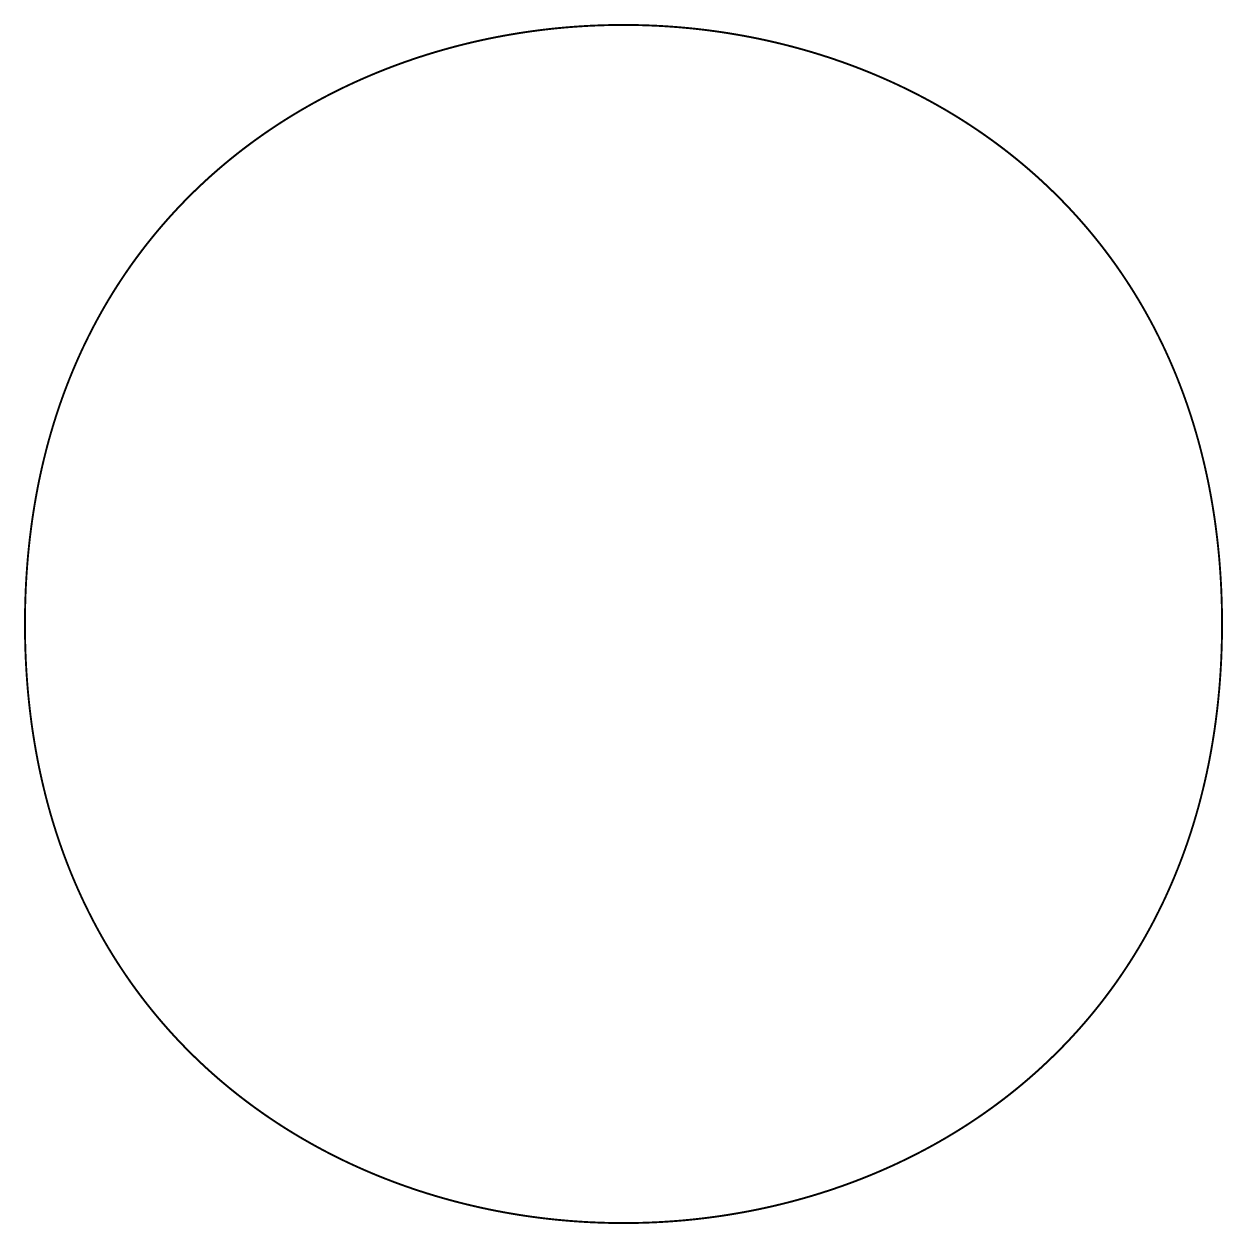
# Model space of a CAD drawing. Extents: x 0.05 to 6.35, y 0.05 to 6.35.
import ezdxf

# ---------------------------------------------------------------- set-up
doc = ezdxf.new("R2010")
doc.units = 0
doc.header["$LTSCALE"] = 0.166667
doc.layers.add('FOREGROUND', color=7, linetype='CONTINUOUS')

msp = doc.modelspace()

# ---------------------------------------------------------------- linework, layer by layer
at = {"layer": 'FOREGROUND', "linetype": 'CONTINUOUS', "const_width": 0.01}
msp.add_lwpolyline([(6.346667, 3.2), (6.346455, 3.238887), (6.345884, 3.277532), (6.344957, 3.315936), (6.343674, 3.354098), (6.342039, 3.392018), (6.340053, 3.429698), (6.33772, 3.467135), (6.33504, 3.504331), (6.332017, 3.541286), (6.328653, 3.577999), (6.324949, 3.61447), (6.320909, 3.6507), (6.316533, 3.686689), (6.311826, 3.722436), (6.306788, 3.757941), (6.301422, 3.793205), (6.295731, 3.828228), (6.289716, 3.863009), (6.28338, 3.897548), (6.276725, 3.931846), (6.269753, 3.965902), (6.262466, 3.999717), (6.254868, 4.033291), (6.246959, 4.066623), (6.238743, 4.099713), (6.230221, 4.132562), (6.221395, 4.165169), (6.212269, 4.197535), (6.202843, 4.229659), (6.193121, 4.261542), (6.183105, 4.293183), (6.172797, 4.324582), (6.162198, 4.355741), (6.151312, 4.386657), (6.140141, 4.417332), (6.128686, 4.447766), (6.116951, 4.477958), (6.104937, 4.507909), (6.092646, 4.537618), (6.080081, 4.567085), (6.067244, 4.596311), (6.054137, 4.625296), (6.040763, 4.654039), (6.027124, 4.68254), (6.013221, 4.7108), (5.999058, 4.738818), (5.984636, 4.766595), (5.969958, 4.794131), (5.955026, 4.821425), (5.939842, 4.848477), (5.924408, 4.875288), (5.908727, 4.901857), (5.892801, 4.928185), (5.876632, 4.954271), (5.860223, 4.980116), (5.843574, 5.005719), (5.82669, 5.03108), (5.809572, 5.056201), (5.792222, 5.081079), (5.774643, 5.105716), (5.756836, 5.130112), (5.738805, 5.154266), (5.720551, 5.178179), (5.702076, 5.20185), (5.683383, 5.225279), (5.664474, 5.248467), (5.645351, 5.271414), (5.626017, 5.294118), (5.606473, 5.316582), (5.586722, 5.338804), (5.566767, 5.360784), (5.546608, 5.382523), (5.52625, 5.40402), (5.505693, 5.425276), (5.484941, 5.44629), (5.463995, 5.467063), (5.442857, 5.487594), (5.42153, 5.507884), (5.400017, 5.527932), (5.378318, 5.547739), (5.356438, 5.567304), (5.334377, 5.586628), (5.312138, 5.60571), (5.289723, 5.62455), (5.267135, 5.643149), (5.244375, 5.661507), (5.221447, 5.679623), (5.198352, 5.697497), (5.175092, 5.71513), (5.15167, 5.732522), (5.128088, 5.749671), (5.104348, 5.76658), (5.080452, 5.783247), (5.056404, 5.799672), (5.032204, 5.815856), (5.007855, 5.831798), (4.983359, 5.847499), (4.958719, 5.862958), (4.933937, 5.878176), (4.909015, 5.893152), (4.883956, 5.907886), (4.858761, 5.92238), (4.833432, 5.936631), (4.807973, 5.950641), (4.782385, 5.96441), (4.756671, 5.977937), (4.730832, 5.991222), (4.704872, 6.004266), (4.678791, 6.017069), (4.652593, 6.029629), (4.62628, 6.041949), (4.599854, 6.054027), (4.573316, 6.065863), (4.546671, 6.077458), (4.519919, 6.088811), (4.493062, 6.099923), (4.466104, 6.110793), (4.439047, 6.121422), (4.411892, 6.131809), (4.384642, 6.141954), (4.357298, 6.151858), (4.329865, 6.161521), (4.302343, 6.170942), (4.274734, 6.180122), (4.247042, 6.18906), (4.219268, 6.197756), (4.191414, 6.206211), (4.163484, 6.214424), (4.135478, 6.222396), (4.107399, 6.230127), (4.07925, 6.237615), (4.051033, 6.244863), (4.02275, 6.251868), (3.994402, 6.258633), (3.965994, 6.265155), (3.937526, 6.271436), (3.909, 6.277476), (3.88042, 6.283274), (3.851788, 6.288831), (3.823105, 6.294146), (3.794374, 6.299219), (3.765596, 6.304051), (3.736776, 6.308642), (3.707914, 6.312991), (3.679012, 6.317098), (3.650074, 6.320964), (3.621101, 6.324588), (3.592096, 6.327971), (3.56306, 6.331112), (3.533996, 6.334012), (3.504907, 6.33667), (3.475794, 6.339087), (3.44666, 6.341262), (3.417506, 6.343196), (3.388336, 6.344888), (3.359152, 6.346338), (3.329955, 6.347547), (3.300748, 6.348515), (3.271533, 6.349241), (3.242313, 6.349725), (3.213089, 6.349968), (3.183864, 6.349969), (3.15464, 6.349729), (3.125419, 6.349247), (3.096204, 6.348524), (3.066997, 6.347559), (3.0378, 6.346353), (3.008616, 6.344905), (2.979445, 6.343216), (2.950292, 6.341285), (2.921158, 6.339113), (2.892044, 6.336699), (2.862955, 6.334043), (2.833891, 6.331146), (2.804855, 6.328007), (2.775849, 6.324627), (2.746876, 6.321006), (2.717937, 6.317143), (2.689035, 6.313038), (2.660173, 6.308692), (2.631352, 6.304104), (2.602574, 6.299275), (2.573843, 6.294204), (2.545159, 6.288891), (2.516526, 6.283337), (2.487946, 6.277542), (2.45942, 6.271505), (2.430951, 6.265226), (2.402542, 6.258706), (2.374194, 6.251945), (2.34591, 6.244942), (2.317692, 6.237697), (2.289542, 6.230211), (2.261463, 6.222483), (2.233457, 6.214514), (2.205525, 6.206303), (2.177671, 6.197851), (2.149896, 6.189157), (2.122203, 6.180221), (2.094594, 6.171044), (2.067071, 6.161626), (2.039636, 6.151966), (2.012292, 6.142064), (1.985041, 6.131921), (1.957885, 6.121537), (1.930826, 6.11091), (1.903867, 6.100043), (1.87701, 6.088934), (1.850257, 6.077583), (1.82361, 6.06599), (1.797072, 6.054157), (1.770645, 6.042081), (1.74433, 6.029764), (1.718131, 6.017206), (1.69205, 6.004406), (1.666088, 5.991364), (1.640248, 5.978081), (1.614532, 5.964557), (1.588943, 5.95079), (1.563482, 5.936783), (1.538153, 5.922533), (1.512957, 5.908043), (1.487896, 5.89331), (1.462972, 5.878337), (1.438189, 5.863121), (1.413548, 5.847664), (1.389051, 5.831966), (1.3647, 5.816026), (1.340499, 5.799844), (1.316449, 5.783421), (1.292552, 5.766757), (1.26881, 5.74985), (1.245226, 5.732703), (1.221803, 5.715313), (1.198541, 5.697683), (1.175445, 5.67981), (1.152515, 5.661696), (1.129753, 5.643341), (1.107164, 5.624744), (1.084747, 5.605906), (1.062506, 5.586826), (1.040444, 5.567504), (1.018561, 5.547941), (0.996861, 5.528136), (0.975346, 5.50809), (0.954017, 5.487802), (0.932878, 5.467273), (0.91193, 5.446502), (0.891175, 5.42549), (0.870617, 5.404236), (0.850256, 5.382741), (0.830096, 5.361004), (0.810138, 5.339025), (0.790386, 5.316805), (0.77084, 5.294344), (0.751504, 5.27164), (0.732379, 5.248696), (0.713468, 5.225509), (0.694772, 5.202082), (0.676296, 5.178412), (0.658039, 5.154502), (0.640005, 5.130349), (0.622197, 5.105955), (0.604615, 5.08132), (0.587263, 5.056443), (0.570143, 5.031324), (0.553256, 5.005964), (0.536606, 4.980362), (0.520194, 4.954519), (0.504022, 4.928434), (0.488094, 4.902108), (0.47241, 4.87554), (0.456974, 4.848731), (0.441788, 4.82168), (0.426853, 4.794388), (0.412173, 4.766854), (0.397748, 4.739078), (0.383582, 4.711061), (0.369677, 4.682802), (0.356035, 4.654302), (0.342659, 4.62556), (0.329549, 4.596577), (0.31671, 4.567352), (0.304142, 4.537886), (0.291849, 4.508178), (0.279832, 4.478229), (0.268094, 4.448038), (0.256636, 4.417605), (0.245462, 4.386931), (0.234573, 4.356015), (0.223972, 4.324858), (0.213661, 4.293459), (0.203642, 4.261819), (0.193917, 4.229937), (0.184489, 4.197814), (0.175359, 4.165449), (0.166531, 4.132843), (0.158006, 4.099995), (0.149786, 4.066905), (0.141874, 4.033574), (0.134273, 4.000001), (0.126983, 3.966187), (0.120008, 3.932131), (0.11335, 3.897834), (0.107011, 3.863295), (0.100993, 3.828515), (0.095298, 3.793493), (0.089929, 3.75823), (0.084888, 3.722725), (0.080177, 3.686978), (0.075799, 3.65099), (0.071755, 3.61476), (0.068048, 3.578289), (0.06468, 3.541576), (0.061654, 3.504622), (0.058971, 3.467426), (0.056634, 3.429989), (0.054645, 3.39231), (0.053007, 3.354389), (0.051721, 3.316227), (0.050789, 3.277824), (0.050215, 3.239179), (0.05, 3.200292), (0.05, 3.200292), (0.050208, 3.161405), (0.050775, 3.12276), (0.051699, 3.084356), (0.052978, 3.046194), (0.05461, 3.008273), (0.056592, 2.970594), (0.058922, 2.933156), (0.061598, 2.89596), (0.064618, 2.859005), (0.067979, 2.822291), (0.071679, 2.785819), (0.075716, 2.749589), (0.080088, 2.7136), (0.084792, 2.677853), (0.089827, 2.642347), (0.095189, 2.607082), (0.100878, 2.572059), (0.106889, 2.537278), (0.113222, 2.502738), (0.119874, 2.468439), (0.126843, 2.434382), (0.134126, 2.400567), (0.141722, 2.366993), (0.149627, 2.33366), (0.157841, 2.300569), (0.16636, 2.267719), (0.175182, 2.235111), (0.184306, 2.202745), (0.193728, 2.17062), (0.203447, 2.138736), (0.21346, 2.107094), (0.223766, 2.075693), (0.234361, 2.044534), (0.245245, 2.013616), (0.256413, 1.98294), (0.267865, 1.952506), (0.279598, 1.922313), (0.291609, 1.892361), (0.303897, 1.862651), (0.316459, 1.833182), (0.329293, 1.803955), (0.342397, 1.774969), (0.355769, 1.746225), (0.369406, 1.717722), (0.383305, 1.689461), (0.397466, 1.661441), (0.411885, 1.633663), (0.426561, 1.606126), (0.441491, 1.578831), (0.456672, 1.551777), (0.472103, 1.524965), (0.487782, 1.498394), (0.503705, 1.472065), (0.519872, 1.445977), (0.536279, 1.420131), (0.552925, 1.394526), (0.569807, 1.369163), (0.586923, 1.344041), (0.60427, 1.319161), (0.621847, 1.294522), (0.639652, 1.270125), (0.657681, 1.245969), (0.675933, 1.222055), (0.694405, 1.198383), (0.713096, 1.174951), (0.732003, 1.151762), (0.751124, 1.128813), (0.770456, 1.106107), (0.789998, 1.083641), (0.809746, 1.061418), (0.8297, 1.039435), (0.849856, 1.017695), (0.870213, 0.996196), (0.890767, 0.974938), (0.911518, 0.953922), (0.932462, 0.933147), (0.953598, 0.912614), (0.974923, 0.892322), (0.996434, 0.872272), (1.018131, 0.852463), (1.04001, 0.832896), (1.062069, 0.81357), (1.084306, 0.794486), (1.106719, 0.775644), (1.129306, 0.757043), (1.152063, 0.738683), (1.17499, 0.720565), (1.198084, 0.702688), (1.221342, 0.685053), (1.244762, 0.66766), (1.268343, 0.650507), (1.292081, 0.633597), (1.315975, 0.616928), (1.340022, 0.6005), (1.364221, 0.584314), (1.388568, 0.56837), (1.413062, 0.552667), (1.437701, 0.537205), (1.462481, 0.521985), (1.487402, 0.507007), (1.51246, 0.49227), (1.537654, 0.477774), (1.562981, 0.46352), (1.588439, 0.449508), (1.614025, 0.435737), (1.639739, 0.422208), (1.665576, 0.40892), (1.691535, 0.395874), (1.717615, 0.383069), (1.743812, 0.370505), (1.770124, 0.358184), (1.796549, 0.346103), (1.823085, 0.334265), (1.84973, 0.322667), (1.876481, 0.311312), (1.903336, 0.300197), (1.930293, 0.289325), (1.957349, 0.278693), (1.984503, 0.268304), (2.011753, 0.258156), (2.039095, 0.248249), (2.066528, 0.238584), (2.094049, 0.22916), (2.121657, 0.219978), (2.149348, 0.211038), (2.177121, 0.202339), (2.204974, 0.193881), (2.232904, 0.185665), (2.260909, 0.177691), (2.288987, 0.169958), (2.317135, 0.162466), (2.345352, 0.155216), (2.373635, 0.148208), (2.401981, 0.141441), (2.430389, 0.134916), (2.458857, 0.128632), (2.487381, 0.12259), (2.515961, 0.116789), (2.544593, 0.11123), (2.573275, 0.105912), (2.602006, 0.100836), (2.630783, 0.096001), (2.659603, 0.091408), (2.688465, 0.087057), (2.717366, 0.082947), (2.746304, 0.079078), (2.775276, 0.075451), (2.804281, 0.072066), (2.833317, 0.068922), (2.86238, 0.066019), (2.891469, 0.063358), (2.920582, 0.060939), (2.949716, 0.058761), (2.978869, 0.056825), (3.008039, 0.05513), (3.037223, 0.053677), (3.06642, 0.052465), (3.095627, 0.051495), (3.124842, 0.050766), (3.154062, 0.050279), (3.183286, 0.050033), (3.212511, 0.050029), (3.241735, 0.050267), (3.270956, 0.050746), (3.300171, 0.051466), (3.329378, 0.052428), (3.358575, 0.053632), (3.38776, 0.055077), (3.41693, 0.056764), (3.446084, 0.058692), (3.475218, 0.060862), (3.504332, 0.063273), (3.533422, 0.065926), (3.562486, 0.06882), (3.591522, 0.071956), (3.620528, 0.075333), (3.649502, 0.078952), (3.678441, 0.082813), (3.707343, 0.086915), (3.736206, 0.091259), (3.765027, 0.095844), (3.793805, 0.10067), (3.822537, 0.105738), (3.851221, 0.111048), (3.879855, 0.116599), (3.908436, 0.122392), (3.936962, 0.128427), (3.965432, 0.134702), (3.993842, 0.14122), (4.02219, 0.147979), (4.050475, 0.154979), (4.078693, 0.162221), (4.106844, 0.169705), (4.134924, 0.17743), (4.162931, 0.185397), (4.190863, 0.193605), (4.218718, 0.202055), (4.246494, 0.210746), (4.274188, 0.219679), (4.301798, 0.228853), (4.329322, 0.238269), (4.356757, 0.247927), (4.384102, 0.257826), (4.411354, 0.267966), (4.438511, 0.278348), (4.465571, 0.288972), (4.492531, 0.299837), (4.519389, 0.310944), (4.546143, 0.322292), (4.572791, 0.333882), (4.59933, 0.345714), (4.625759, 0.357786), (4.652074, 0.370101), (4.678275, 0.382657), (4.704357, 0.395455), (4.73032, 0.408494), (4.756162, 0.421774), (4.781878, 0.435297), (4.807469, 0.44906), (4.832931, 0.463066), (4.858262, 0.477313), (4.883459, 0.491801), (4.908522, 0.506531), (4.933446, 0.521503), (4.958231, 0.536716), (4.982874, 0.55217), (5.007372, 0.567867), (5.031724, 0.583804), (5.055927, 0.599984), (5.079979, 0.616404), (5.103877, 0.633067), (5.12762, 0.649971), (5.151206, 0.667116), (5.174631, 0.684503), (5.197894, 0.702132), (5.220992, 0.720002), (5.243924, 0.738114), (5.266687, 0.756467), (5.289279, 0.775062), (5.311697, 0.793898), (5.333939, 0.812976), (5.356004, 0.832296), (5.377888, 0.851857), (5.39959, 0.87166), (5.421107, 0.891704), (5.442438, 0.91199), (5.463579, 0.932517), (5.484529, 0.953286), (5.505285, 0.974296), (5.525846, 0.995548), (5.546208, 1.017042), (5.56637, 1.038777), (5.58633, 1.060753), (5.606085, 1.082972), (5.625633, 1.105431), (5.644971, 1.128133), (5.664098, 1.151076), (5.683012, 1.17426), (5.701709, 1.197686), (5.720188, 1.221354), (5.738447, 1.245263), (5.756482, 1.269414), (5.774293, 1.293806), (5.791877, 1.31844), (5.809232, 1.343315), (5.826354, 1.368432), (5.843243, 1.393791), (5.859896, 1.419391), (5.876311, 1.445233), (5.892484, 1.471316), (5.908415, 1.497641), (5.924101, 1.524207), (5.93954, 1.551015), (5.954729, 1.578064), (5.969666, 1.605355), (5.984349, 1.632888), (5.998776, 1.660662), (6.012944, 1.688678), (6.026852, 1.716935), (6.040497, 1.745434), (6.053876, 1.774175), (6.066988, 1.803157), (6.07983, 1.832381), (6.092401, 1.861846), (6.104697, 1.891552), (6.116716, 1.921501), (6.128457, 1.951691), (6.139918, 1.982122), (6.151095, 2.012795), (6.161986, 2.04371), (6.17259, 2.074866), (6.182905, 2.106264), (6.192927, 2.137903), (6.202654, 2.169784), (6.212086, 2.201907), (6.221218, 2.234271), (6.230049, 2.266876), (6.238578, 2.299723), (6.2468, 2.332812), (6.254715, 2.366143), (6.26232, 2.399715), (6.269612, 2.433528), (6.276591, 2.467583), (6.283252, 2.50188), (6.289594, 2.536418), (6.295616, 2.571198), (6.301314, 2.606219), (6.306686, 2.641482), (6.31173, 2.676987), (6.316444, 2.712733), (6.320826, 2.748721), (6.324873, 2.78495), (6.328583, 2.821421), (6.331955, 2.858133), (6.334984, 2.895087), (6.337671, 2.932283), (6.340011, 2.96972), (6.342004, 3.007399), (6.343646, 3.045319), (6.344935, 3.083481), (6.34587, 3.121885), (6.346448, 3.16053), (6.346667, 3.199416)], close=True, dxfattribs=at)

doc.saveas('drawing.dxf')
